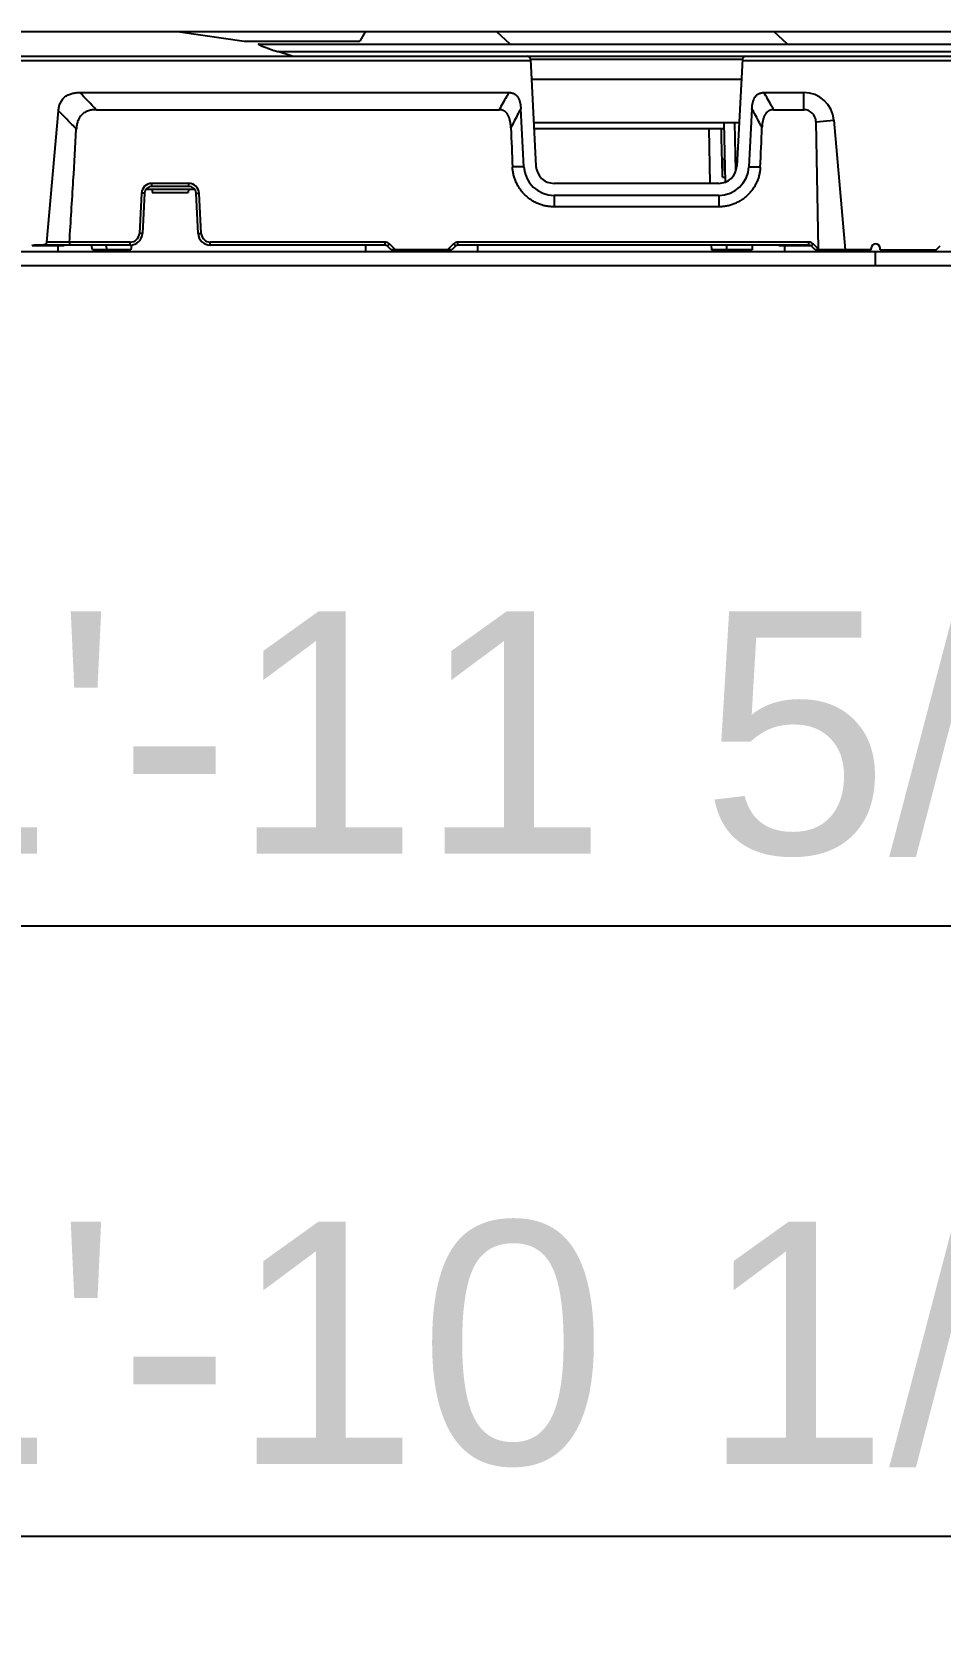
# Model space of a CAD drawing. Header units: millimetres. Extents: x 562 to 17351, y 2396 to 6995.
# Drawn here: x 1636.5 to 1786.5, y 3848 to 4111.9 of the extents above; entities that cross this region are included whole.
import ezdxf

# ---------------------------------------------------------------- set-up
doc = ezdxf.new("R2010")
doc.units = ezdxf.units.MM
doc.layers.add('02___PRT_ALL_AXES', color=7, linetype='Continuous')
doc.styles.get("Standard").update_dxf_attribs({"font": 'arial.ttf'})
doc.dimstyles.new('缩小5倍', dxfattribs={"dimtxt": 40, "dimasz": 20, "dimexe": 1, "dimexo": 0.2, "dimgap": 0, "dimtad": 1, "dimtoh": 1, "dimdec": 1, "dimzin": 9, "dimdsep": 46, "dimtxsty": 'Standard', "dimblk": '_FILLED', "dimcen": 0.2, "dimclrd": 256, "dimclre": 256, "dimclrt": 256, "dimadec": 1, "dimazin": 2, "dimtfac": 1, "dimtdec": 1, "dimtofl": 0, "dimtmove": 0, "dimatfit": 3, "dimldrblk": '_FILLED', "dimfxl": 1, "dimtolj": 1, "dimtzin": 0, "dimarcsym": 0})

# ---------------------------------------------------------------- blocks, each defined once
blk = doc.blocks.new('_FILLED')
at = {"color": 0, "linetype": 'ByBlock'}
blk.add_solid([(0, 0), (-1, 0.15), (-1, -0.15)], dxfattribs=at)
blk = doc.blocks.new('*D21')
at = {"lineweight": -2, "transparency": 16777216}
for p, q in [((1325.8, 3845.65), (1325.8, 3965.23)), ((1345.8, 3964.23), (1905.8, 3964.23)), ((1925.8, 3845.65), (1925.8, 3965.23))]:
    blk.add_line(p, q, dxfattribs=at)
at = {"layer": 'Defpoints', "color": 0, "transparency": 16777216}
for p in [(1925.8, 3964.23), (1325.8, 3845.45), (1925.8, 3845.45)]:
    blk.add_point(p, dxfattribs=at)
at = {"lineweight": -2, "transparency": 16777216, "xscale": 20, "yscale": 20, "zscale": 20, "rotation": 180}
blk.add_blockref('_FILLED', (1325.8, 3964.23), dxfattribs=at)
at = {"lineweight": -2, "transparency": 16777216, "xscale": 20, "yscale": 20, "zscale": 20}
blk.add_blockref('_FILLED', (1925.8, 3964.23), dxfattribs=at)
at = {"lineweight": 5, "transparency": 16777216, "insert": (1625.8, 3990.13), "char_height": 40, "attachment_point": 5}
blk.add_mtext('\\A1;600mm [1\'-11 5/8"]', dxfattribs=at)
blk = doc.blocks.new('*D24')
at = {"lineweight": -2, "transparency": 16777216}
for p, q in [((1343.8, 3853.15), (1343.8, 3864.45)), ((1907.8, 3853.15), (1907.8, 3864.45)), ((1363.8, 3863.45), (1887.8, 3863.45))]:
    blk.add_line(p, q, dxfattribs=at)
at = {"layer": 'Defpoints', "color": 0, "transparency": 16777216}
for p in [(1907.8, 3863.45), (1343.8, 3852.95), (1907.8, 3852.95)]:
    blk.add_point(p, dxfattribs=at)
at = {"lineweight": -2, "transparency": 16777216, "xscale": 20, "yscale": 20, "zscale": 20, "rotation": 180}
blk.add_blockref('_FILLED', (1343.8, 3863.45), dxfattribs=at)
at = {"lineweight": -2, "transparency": 16777216, "xscale": 20, "yscale": 20, "zscale": 20}
blk.add_blockref('_FILLED', (1907.8, 3863.45), dxfattribs=at)
at = {"lineweight": 5, "transparency": 16777216, "insert": (1625.8, 3889.35), "char_height": 40, "attachment_point": 5}
blk.add_mtext('\\A1;564mm [1\'-10 1/4"]', dxfattribs=at)

msp = doc.modelspace()

# ---------------------------------------------------------------- linework, layer by layer
at = {"color": 7, "linetype": 'Continuous'}
for p, q in [((1894.548, 4111.869), (1357.522, 4111.869)), ((1660.903, 4111.869), (1671.527, 4110.369)), ((1691.482, 4111.869), (1690.64, 4110.369)), ((1715.47, 4109.869), (1713.247, 4111.869)), ((1761.257, 4109.869), (1759.033, 4111.869)), ((1671.527, 4110.369), (1690.64, 4110.369)), ((1673.96, 4109.869), (1805.213, 4109.869)), ((1579.943, 4107.869), (1901.453, 4107.869)), ((1581.191, 4107.169), (1718.797, 4107.169)), ((1677.06, 4108.63), (1804.868, 4108.63)), ((1679.454, 4107.869), (1677.06, 4108.63)), ((1718.785, 4107.395), (1719.712, 4089.712)), ((1718.786, 4107.382), (1753.816, 4107.382)), ((1753.816, 4107.395), (1752.89, 4089.712)), ((1753.804, 4107.169), (1788.886, 4107.169)), ((1718.959, 4104.069), (1753.642, 4104.069)), ((1644.349, 4101.869), (1715.244, 4101.869)), ((1757.357, 4101.869), (1763.944, 4101.869)), ((1763.944, 4099.026), (1763.944, 4101.869)), ((1638.938, 4077.151), (1640.836, 4098.848)), ((1647.066, 4099.026), (1713.636, 4099.026)), ((1717.715, 4089.607), (1717.213, 4099.177)), ((1755.388, 4099.177), (1754.887, 4089.607)), ((1758.965, 4099.026), (1763.944, 4099.026)), ((1753.265, 4096.869), (1719.337, 4096.869)), ((1752.749, 4088.952), (1752.542, 4096.869)), ((1765.957, 4097.045), (1768.925, 4097.305)), ((1765.957, 4097.045), (1766.334, 4076.03)), ((1768.925, 4097.305), (1770.801, 4075.869)), ((1750.764, 4095.869), (1719.389, 4095.869)), ((1750.586, 4090.869), (1750.869, 4090.869)), ((1663.333, 4085.869), (1655.268, 4085.869)), ((1662.362, 4086.856), (1656.24, 4086.856)), ((1656.24, 4086.369), (1656.24, 4086.856)), ((1662.362, 4086.369), (1656.24, 4086.369)), ((1662.362, 4086.369), (1662.362, 4086.856)), ((1749.894, 4086.869), (1722.708, 4086.869)), ((1750.526, 4087.87), (1750.932, 4087.87)), ((1654.542, 4085.245), (1654.193, 4078.577)), ((1655.041, 4085.232), (1654.692, 4078.564)), ((1663.909, 4078.564), (1663.56, 4085.232)), ((1664.409, 4078.577), (1664.059, 4085.245)), ((1749.894, 4084.869), (1722.708, 4084.869)), ((1722.708, 4084.869), (1722.708, 4082.986)), ((1749.894, 4082.986), (1722.708, 4082.986)), ((1749.894, 4084.869), (1749.894, 4082.986)), ((1925.801, 4075.569), (1325.801, 4075.569)), ((1641.801, 4076.569), (1636.511, 4076.569)), ((1652.695, 4076.669), (1636.808, 4076.669)), ((1642.652, 4077.144), (1638.938, 4077.151)), ((1640.801, 4075.569), (1640.801, 4076.569)), ((1641.801, 4076.569), (1641.801, 4076.669)), ((1652.695, 4077.156), (1642.652, 4077.156)), ((1646.433, 4075.869), (1646.317, 4076.669)), ((1652.799, 4075.869), (1646.433, 4075.869)), ((1647.051, 4075.869), (1647.051, 4075.569)), ((1648.685, 4076.669), (1648.802, 4075.869)), ((1649.551, 4075.869), (1649.551, 4075.569)), ((1652.051, 4075.869), (1652.051, 4075.569)), ((1652.695, 4076.669), (1652.695, 4077.156)), ((1652.918, 4076.682), (1652.799, 4075.869)), ((1694.794, 4077.156), (1665.907, 4077.156)), ((1665.907, 4076.669), (1665.907, 4077.156)), ((1694.794, 4076.669), (1665.907, 4076.669)), ((1691.551, 4076.669), (1691.551, 4075.569)), ((1694.794, 4076.669), (1694.794, 4077.156)), ((1695.801, 4075.869), (1695.147, 4076.523)), ((1696.495, 4075.869), (1695.501, 4076.863)), ((1705.801, 4075.869), (1695.801, 4075.869)), ((1696.801, 4075.569), (1696.801, 4075.869)), ((1698.051, 4075.869), (1698.051, 4075.569)), ((1703.551, 4075.869), (1703.551, 4075.569)), ((1704.801, 4075.569), (1704.801, 4075.869)), ((1706.101, 4076.863), (1705.107, 4075.869)), ((1706.454, 4076.523), (1705.801, 4075.869)), ((1764.794, 4077.156), (1706.808, 4077.156)), ((1706.808, 4076.669), (1706.808, 4077.156)), ((1764.794, 4076.669), (1706.808, 4076.669)), ((1710.051, 4076.669), (1710.051, 4075.569)), ((1749.551, 4075.869), (1749.551, 4075.569)), ((1752.051, 4075.869), (1752.051, 4075.569)), ((1754.551, 4075.869), (1754.551, 4075.569)), ((1759.801, 4076.569), (1759.801, 4076.669)), ((1765.093, 4076.569), (1759.801, 4076.569)), ((1760.801, 4075.569), (1760.801, 4076.569)), ((1764.794, 4076.669), (1764.794, 4077.156)), ((1765.801, 4075.869), (1765.147, 4076.523)), ((1766.334, 4076.03), (1765.501, 4076.863)), ((1775.051, 4075.869), (1765.801, 4075.869)), ((1768.801, 4075.569), (1768.801, 4075.869)), ((1772.371, 4075.869), (1772.371, 4075.569)), ((1774.871, 4075.869), (1774.871, 4075.569)), ((1775.051, 4075.869), (1775.051, 4076.119)), ((1775.801, 4073.269), (1775.801, 4075.569)), ((1776.551, 4075.869), (1776.551, 4076.119)), ((1776.551, 4075.869), (1785.801, 4075.869)), ((1776.731, 4075.869), (1776.731, 4075.569)), ((1779.231, 4075.869), (1779.231, 4075.569)), ((1782.801, 4075.569), (1782.801, 4075.869)), ((1785.801, 4075.869), (1786.454, 4076.523)), ((1925.801, 4073.269), (1325.801, 4073.269))]:
    msp.add_line(p, q, dxfattribs=at)
for centre, radius, start, end in [((1718.286, 4107.369), 0.5, 3, 90), ((1754.316, 4107.369), 0.5, 90, 177), ((1568.827, 4026.963), 106.369, 42.64686, 44.76515), ((1763.944, 4096.869), 5, 5, 90), ((4049.434, 4189.864), 2335.753, 182.301895, 182.461184), ((-523.203, 4187.634), 2282.077, 357.536949, 357.699985), ((1722.708, 4089.869), 5, 183, 270), ((1722.708, 4089.869), 3, 183, 270), ((1749.894, 4089.869), 3, 270, 357), ((1749.894, 4089.869), 5, 270.00001, 356.99999), ((1656.24, 4085.156), 1.7, 90, 177), ((1656.24, 4085.169), 1.2, 90, 177), ((1662.362, 4085.156), 1.7, 3, 90), ((1662.362, 4085.169), 1.2, 3, 90), ((1652.695, 4078.656), 1.5, 270.00007, 356.99993), ((1652.695, 4078.669), 2, 270, 357), ((1665.907, 4078.669), 2, 183, 270), ((1665.907, 4078.656), 1.5, 183.00007, 269.99993), ((1636.808, 4076.169), 0.5, 90, 135.0005), ((1642.873, 4077.142), 0.222, 176.35092, 179.39475), ((1694.794, 4076.156), 1, 45.00003, 89.99997), ((1694.794, 4076.169), 0.5, 45, 90), ((1706.808, 4076.156), 1, 90.00003, 134.99997), ((1706.808, 4076.169), 0.5, 90, 135.0005), ((1764.794, 4076.156), 1, 45.00003, 89.99997), ((1764.794, 4076.169), 0.5, 45, 90), ((1775.801, 4076.119), 0.75, 0, 180)]:
    msp.add_arc(centre, radius, start, end, dxfattribs=at)
for centre, major_axis, ratio, start_param, end_param in [((1678.851, 4108.369), (4.983, -1.477), 0.0530721, 2.9643667, 4.3606301), ((1763.944, 4097.009), (0, 2.018), 0.9975972, -1.5528125, 0), ((1746.504, 4232.752), (-5.372, 206.356), 0.0017073, -2.3491803, -2.2961052), ((1764.981, 4077.396), (-1.303, 1.512), 0.2399664, -3.1964687, -2.8605349)]:
    msp.add_ellipse(centre, major_axis=major_axis, ratio=ratio, start_param=start_param, end_param=end_param, dxfattribs=at)
for points, knots in [([(1640.836, 4098.848), (1640.846, 4098.956), (1640.871, 4099.172), (1640.931, 4099.492), (1641.016, 4099.806), (1641.129, 4100.112), (1641.273, 4100.404), (1641.449, 4100.678), (1641.659, 4100.928), (1641.898, 4101.15), (1642.163, 4101.34), (1642.448, 4101.498), (1642.748, 4101.624), (1643.06, 4101.72), (1643.377, 4101.791), (1643.7, 4101.837), (1644.024, 4101.864), (1644.241, 4101.869), (1644.349, 4101.869)], [0, 0, 0, 0, 0.0625043, 0.1250133, 0.1875143, 0.250014, 0.3125105, 0.3750045, 0.4374959, 0.4999861, 0.5624779, 0.6249734, 0.6874725, 0.749975, 0.8124797, 0.8749839, 0.9374954, 1, 1, 1, 1]), ([(1715.244, 4101.869), (1715.105, 4101.635), (1714.554, 4100.696), (1714.023, 4099.745), (1713.636, 4099.026)], [0, 0, 0, 0, 0.2502261, 1, 1, 1, 1]), ([(1715.244, 4101.869), (1715.322, 4101.869), (1715.478, 4101.861), (1715.709, 4101.822), (1715.932, 4101.753), (1716.143, 4101.651), (1716.337, 4101.519), (1716.509, 4101.359), (1716.657, 4101.178), (1716.761, 4101.013), (1716.835, 4100.876), (1716.901, 4100.735), (1716.973, 4100.554), (1717.042, 4100.331), (1717.098, 4100.104), (1717.142, 4099.874), (1717.186, 4099.566), (1717.205, 4099.333), (1717.213, 4099.177)], [0, 0, 0, 0, 0.0625031, 0.1250011, 0.1874906, 0.2499754, 0.3124609, 0.3749508, 0.4374461, 0.4999466, 0.531209, 0.5624691, 0.6249768, 0.6874846, 0.7499917, 0.8124991, 0.8750063, 1, 1, 1, 1]), ([(1755.388, 4099.177), (1755.396, 4099.333), (1755.416, 4099.566), (1755.46, 4099.874), (1755.503, 4100.104), (1755.559, 4100.331), (1755.629, 4100.554), (1755.7, 4100.735), (1755.767, 4100.876), (1755.84, 4101.013), (1755.945, 4101.178), (1756.093, 4101.359), (1756.265, 4101.519), (1756.458, 4101.651), (1756.669, 4101.753), (1756.893, 4101.822), (1757.124, 4101.861), (1757.28, 4101.869), (1757.357, 4101.869)], [0, 0, 0, 0, 0.1249937, 0.1875009, 0.2500083, 0.3125154, 0.3750232, 0.4375309, 0.468791, 0.5000534, 0.5625539, 0.6250492, 0.6875391, 0.7500246, 0.8125094, 0.8749989, 0.9374969, 1, 1, 1, 1]), ([(1758.965, 4099.026), (1758.836, 4099.266), (1758.315, 4100.222), (1757.775, 4101.167), (1757.357, 4101.869)], [0, 0, 0, 0, 0.2497917, 1, 1, 1, 1]), ([(1643.775, 4095.818), (1643.536, 4096.076), (1642.574, 4097.102), (1641.588, 4098.107), (1640.836, 4098.848)], [0, 0, 0, 0, 0.2497685, 1, 1, 1, 1]), ([(1647.066, 4099.026), (1646.958, 4099.026), (1646.741, 4099.02), (1646.417, 4098.99), (1646.097, 4098.936), (1645.781, 4098.854), (1645.476, 4098.741), (1645.184, 4098.596), (1644.913, 4098.415), (1644.667, 4098.201), (1644.452, 4097.957), (1644.269, 4097.687), (1644.119, 4097.398), (1644, 4097.095), (1643.909, 4096.783), (1643.843, 4096.464), (1643.798, 4096.142), (1643.781, 4095.926), (1643.775, 4095.818)], [0, 0, 0, 0, 0.0625154, 0.1250365, 0.1875489, 0.2500597, 0.3125664, 0.3750683, 0.4375644, 0.5000554, 0.5625443, 0.6250343, 0.6875262, 0.7500197, 0.8125139, 0.8750071, 0.9375068, 1, 1, 1, 1]), ([(1715.565, 4096.049), (1715.559, 4096.214), (1715.543, 4096.461), (1715.504, 4096.789), (1715.466, 4097.034), (1715.417, 4097.277), (1715.355, 4097.517), (1715.278, 4097.752), (1715.183, 4097.982), (1715.068, 4098.201), (1714.93, 4098.407), (1714.793, 4098.563), (1714.67, 4098.674), (1714.572, 4098.749), (1714.468, 4098.816), (1714.358, 4098.874), (1714.244, 4098.923), (1714.087, 4098.975), (1713.884, 4099.016), (1713.719, 4099.026), (1713.636, 4099.026)], [0, 0, 0, 0, 0.1249684, 0.187461, 0.2499534, 0.3124466, 0.3749422, 0.4374383, 0.4999338, 0.5624279, 0.6249192, 0.6874059, 0.7186705, 0.7499359, 0.7812015, 0.812468, 0.843735, 0.8750035, 0.9374962, 1, 1, 1, 1]), ([(1717.213, 4099.177), (1717.069, 4098.92), (1716.501, 4097.887), (1715.959, 4096.841), (1715.565, 4096.049)], [0, 0, 0, 0, 0.2501963, 1, 1, 1, 1]), ([(1757.036, 4096.049), (1756.905, 4096.313), (1756.374, 4097.365), (1755.819, 4098.405), (1755.388, 4099.177)], [0, 0, 0, 0, 0.2498263, 1, 1, 1, 1]), ([(1758.965, 4099.026), (1758.883, 4099.026), (1758.718, 4099.016), (1758.514, 4098.975), (1758.358, 4098.923), (1758.243, 4098.874), (1758.134, 4098.816), (1758.03, 4098.749), (1757.931, 4098.674), (1757.808, 4098.563), (1757.671, 4098.407), (1757.533, 4098.201), (1757.418, 4097.982), (1757.324, 4097.752), (1757.247, 4097.517), (1757.185, 4097.277), (1757.135, 4097.034), (1757.097, 4096.789), (1757.059, 4096.461), (1757.043, 4096.214), (1757.036, 4096.049)], [0, 0, 0, 0, 0.0625038, 0.1249965, 0.156265, 0.187532, 0.2187985, 0.2500641, 0.2813295, 0.3125941, 0.3750808, 0.4375721, 0.5000662, 0.5625617, 0.6250578, 0.6875534, 0.7500466, 0.812539, 0.8750316, 1, 1, 1, 1]), ([(1642.652, 4077.156), (1642.868, 4080.544), (1643.254, 4086.764), (1643.616, 4092.985), (1643.775, 4095.818)], [0, 0, 0, 0, 0.5447667, 1, 1, 1, 1]), ([(1750.526, 4087.87), (1750.531, 4088.12), (1750.551, 4089.119), (1750.571, 4090.119), (1750.586, 4090.869)], [0, 0, 0, 0, 0.2498809, 1, 1, 1, 1]), ([(1717.715, 4089.607), (1717.558, 4089.608), (1717.245, 4089.606), (1716.853, 4089.599), (1716.54, 4089.59), (1716.226, 4089.58), (1715.992, 4089.569), (1715.835, 4089.561)], [0, 0, 0, 0, 0.2500641, 0.5000894, 0.6250865, 0.750073, 1, 1, 1, 1]), ([(1722.708, 4082.986), (1722.489, 4082.986), (1722.051, 4083.007), (1721.399, 4083.101), (1720.76, 4083.256), (1720.242, 4083.436), (1719.839, 4083.609), (1719.445, 4083.801), (1718.971, 4084.076), (1718.436, 4084.458), (1717.94, 4084.889), (1717.488, 4085.366), (1717.083, 4085.884), (1716.788, 4086.345), (1716.579, 4086.73), (1716.39, 4087.124), (1716.188, 4087.633), (1716.006, 4088.263), (1715.884, 4088.908), (1715.845, 4089.343), (1715.835, 4089.561)], [0, 0, 0, 0, 0.0625476, 0.1251331, 0.1877131, 0.2502844, 0.2815754, 0.3128636, 0.3754116, 0.437944, 0.5004644, 0.5629678, 0.6254582, 0.687934, 0.7191753, 0.7504127, 0.8128631, 0.8753001, 0.9377247, 1, 1, 1, 1]), ([(1756.766, 4089.561), (1756.757, 4089.343), (1756.717, 4088.907), (1756.596, 4088.262), (1756.413, 4087.632), (1756.211, 4087.123), (1756.021, 4086.729), (1755.813, 4086.344), (1755.518, 4085.883), (1755.113, 4085.365), (1754.66, 4084.889), (1754.164, 4084.457), (1753.629, 4084.075), (1753.155, 4083.8), (1752.761, 4083.609), (1752.358, 4083.436), (1751.84, 4083.256), (1751.201, 4083.101), (1750.55, 4083.007), (1750.112, 4082.986), (1749.894, 4082.986)], [0, 0, 0, 0, 0.0623871, 0.1248193, 0.1872588, 0.2497077, 0.2809456, 0.3121867, 0.3746617, 0.4371512, 0.4996557, 0.5621747, 0.6247093, 0.6872575, 0.7185453, 0.7498357, 0.8124073, 0.8749832, 0.9375618, 1, 1, 1, 1]), ([(1754.887, 4089.607), (1755.043, 4089.608), (1755.357, 4089.606), (1755.749, 4089.599), (1756.062, 4089.59), (1756.375, 4089.58), (1756.61, 4089.569), (1756.766, 4089.561)], [0, 0, 0, 0, 0.2500648, 0.5000903, 0.6250871, 0.7500734, 1, 1, 1, 1]), ([(1655.041, 4085.232), (1655.041, 4085.232), (1655.04, 4085.231), (1655.039, 4085.231), (1655.035, 4085.23), (1655.031, 4085.23), (1655.026, 4085.229), (1655.019, 4085.229), (1655.012, 4085.229), (1654.999, 4085.229), (1654.981, 4085.229), (1654.956, 4085.229), (1654.927, 4085.229), (1654.894, 4085.23), (1654.858, 4085.231), (1654.818, 4085.233), (1654.777, 4085.234), (1654.717, 4085.237), (1654.638, 4085.24), (1654.575, 4085.243), (1654.542, 4085.245)], [0, 0, 0, 0, 0.0017578, 0.0055835, 0.0117127, 0.0201813, 0.0309905, 0.0441177, 0.0595328, 0.077204, 0.1191554, 0.1695638, 0.2279627, 0.2937808, 0.3663987, 0.445112, 0.5291753, 0.6177638, 0.8051202, 1, 1, 1, 1]), ([(1663.56, 4085.232), (1663.56, 4085.232), (1663.561, 4085.231), (1663.563, 4085.231), (1663.566, 4085.23), (1663.57, 4085.23), (1663.576, 4085.229), (1663.582, 4085.229), (1663.59, 4085.229), (1663.602, 4085.229), (1663.621, 4085.229), (1663.646, 4085.229), (1663.675, 4085.229), (1663.708, 4085.23), (1663.744, 4085.231), (1663.783, 4085.233), (1663.825, 4085.234), (1663.885, 4085.237), (1663.963, 4085.24), (1664.027, 4085.243), (1664.059, 4085.245)], [0, 0, 0, 0, 0.0017578, 0.0055835, 0.0117127, 0.0201813, 0.0309905, 0.0441177, 0.0595328, 0.077204, 0.1191554, 0.1695638, 0.2279627, 0.2937808, 0.3663986, 0.445112, 0.5291753, 0.6177638, 0.8051202, 1, 1, 1, 1]), ([(1654.692, 4078.564), (1654.692, 4078.564), (1654.691, 4078.564), (1654.689, 4078.563), (1654.686, 4078.563), (1654.682, 4078.562), (1654.676, 4078.562), (1654.67, 4078.562), (1654.662, 4078.561), (1654.65, 4078.561), (1654.631, 4078.561), (1654.606, 4078.561), (1654.577, 4078.562), (1654.544, 4078.563), (1654.508, 4078.564), (1654.469, 4078.565), (1654.427, 4078.567), (1654.367, 4078.569), (1654.289, 4078.573), (1654.225, 4078.576), (1654.193, 4078.577)], [0, 0, 0, 0, 0.0017578, 0.0055835, 0.0117127, 0.0201813, 0.0309905, 0.0441177, 0.0595328, 0.077204, 0.1191554, 0.1695638, 0.2279627, 0.2937808, 0.3663987, 0.445112, 0.5291753, 0.6177638, 0.8051202, 1, 1, 1, 1]), ([(1663.909, 4078.564), (1663.909, 4078.564), (1663.91, 4078.564), (1663.912, 4078.563), (1663.915, 4078.563), (1663.92, 4078.562), (1663.925, 4078.562), (1663.932, 4078.562), (1663.939, 4078.561), (1663.952, 4078.561), (1663.97, 4078.561), (1663.995, 4078.561), (1664.024, 4078.562), (1664.057, 4078.563), (1664.093, 4078.564), (1664.132, 4078.565), (1664.174, 4078.567), (1664.234, 4078.569), (1664.313, 4078.573), (1664.376, 4078.576), (1664.409, 4078.577)], [0, 0, 0, 0, 0.0017578, 0.0055835, 0.0117127, 0.0201813, 0.0309905, 0.0441177, 0.0595328, 0.077204, 0.1191554, 0.1695638, 0.2279627, 0.2937808, 0.3663987, 0.445112, 0.5291753, 0.6177638, 0.8051202, 1, 1, 1, 1]), ([(1637.708, 4076.669), (1637.767, 4076.669), (1637.884, 4076.672), (1638.058, 4076.688), (1638.232, 4076.714), (1638.374, 4076.747), (1638.486, 4076.781), (1638.569, 4076.811), (1638.649, 4076.845), (1638.727, 4076.887), (1638.8, 4076.935), (1638.854, 4076.984), (1638.891, 4077.03), (1638.914, 4077.067), (1638.931, 4077.108), (1638.937, 4077.137), (1638.938, 4077.151)], [0, 0, 0, 0, 0.1250023, 0.2500002, 0.3749933, 0.4999772, 0.5624815, 0.6249848, 0.6874863, 0.7499839, 0.8124732, 0.87494, 0.9062104, 0.9374754, 0.9687423, 1, 1, 1, 1]), ([(1642.652, 4077.144), (1642.651, 4077.113), (1642.649, 4077.051), (1642.643, 4076.961), (1642.633, 4076.88), (1642.622, 4076.818), (1642.611, 4076.775), (1642.603, 4076.748), (1642.595, 4076.724), (1642.586, 4076.705), (1642.577, 4076.689), (1642.567, 4076.678), (1642.558, 4076.672), (1642.551, 4076.669), (1642.548, 4076.669), (1642.546, 4076.669)], [0, 0, 0, 0, 0.1889881, 0.3692481, 0.534436, 0.6790667, 0.7422999, 0.7989048, 0.8486008, 0.8912479, 0.9269181, 0.9560342, 0.9796458, 0.9900538, 1, 1, 1, 1]), ([(1695.147, 4076.523), (1695.147, 4076.523), (1695.148, 4076.523), (1695.148, 4076.523), (1695.15, 4076.524), (1695.152, 4076.526), (1695.155, 4076.528), (1695.159, 4076.532), (1695.164, 4076.536), (1695.17, 4076.541), (1695.176, 4076.547), (1695.183, 4076.553), (1695.194, 4076.563), (1695.21, 4076.578), (1695.231, 4076.598), (1695.254, 4076.62), (1695.279, 4076.645), (1695.307, 4076.672), (1695.336, 4076.7), (1695.379, 4076.742), (1695.434, 4076.796), (1695.478, 4076.84), (1695.501, 4076.863)], [0, 0, 0, 0, 0.0005463, 0.001555, 0.0052604, 0.0113009, 0.0196906, 0.0304233, 0.0434731, 0.0588088, 0.0763985, 0.0962059, 0.118181, 0.1684187, 0.2266546, 0.2923298, 0.3648387, 0.4434926, 0.5275621, 0.6162397, 0.8040912, 1, 1, 1, 1]), ([(1706.454, 4076.523), (1706.454, 4076.523), (1706.454, 4076.523), (1706.453, 4076.523), (1706.452, 4076.524), (1706.449, 4076.526), (1706.446, 4076.528), (1706.442, 4076.532), (1706.437, 4076.536), (1706.432, 4076.541), (1706.425, 4076.547), (1706.418, 4076.553), (1706.407, 4076.563), (1706.391, 4076.578), (1706.371, 4076.598), (1706.348, 4076.62), (1706.322, 4076.645), (1706.294, 4076.672), (1706.265, 4076.7), (1706.223, 4076.742), (1706.168, 4076.796), (1706.123, 4076.84), (1706.101, 4076.863)], [0, 0, 0, 0, 0.0005463, 0.001555, 0.0052604, 0.0113009, 0.0196906, 0.0304233, 0.0434731, 0.0588088, 0.0763985, 0.0962059, 0.118181, 0.1684187, 0.2266546, 0.2923298, 0.3648387, 0.4434926, 0.5275621, 0.6162397, 0.8040912, 1, 1, 1, 1]), ([(1765.147, 4076.523), (1765.147, 4076.523), (1765.148, 4076.523), (1765.148, 4076.523), (1765.15, 4076.524), (1765.152, 4076.526), (1765.155, 4076.528), (1765.159, 4076.532), (1765.164, 4076.536), (1765.17, 4076.541), (1765.176, 4076.547), (1765.183, 4076.553), (1765.194, 4076.563), (1765.21, 4076.578), (1765.231, 4076.598), (1765.254, 4076.62), (1765.279, 4076.645), (1765.307, 4076.672), (1765.336, 4076.7), (1765.379, 4076.742), (1765.434, 4076.796), (1765.478, 4076.84), (1765.501, 4076.863)], [0, 0, 0, 0, 0.0005463, 0.001555, 0.0052604, 0.0113009, 0.0196906, 0.0304233, 0.0434731, 0.0588088, 0.0763985, 0.0962059, 0.118181, 0.1684187, 0.2266546, 0.2923298, 0.3648387, 0.4434926, 0.5275621, 0.6162397, 0.8040912, 1, 1, 1, 1])]:
    msp.add_open_spline(points, degree=3, knots=knots, dxfattribs=at)
at = {"layer": '02___PRT_ALL_AXES', "color": 7, "linetype": 'Continuous'}
for p, q in [((1750.743, 4096.869), (1750.949, 4087.064)), ((1748.264, 4095.869), (1748.453, 4086.869)), ((1656.301, 4085.869), (1656.318, 4085.369)), ((1662.301, 4085.869), (1662.283, 4085.369)), ((1656.318, 4085.369), (1662.283, 4085.369)), ((1748.667, 4076.669), (1748.683, 4075.869)), ((1755.418, 4075.869), (1748.683, 4075.869)), ((1751.167, 4076.669), (1751.183, 4075.869)), ((1755.435, 4076.669), (1755.418, 4075.869))]:
    msp.add_line(p, q, dxfattribs=at)

# ---------------------------------------------------------------- dimensions: what is measured, and where the dimension line sits
at = {"color": 6, "lineweight": 5}
dim = msp.add_linear_dim(base=(1925.804, 3964.231), p1=(1325.804, 3845.454), p2=(1925.804, 3845.454), dimstyle='缩小5倍', override={"dimpost": 'mm'}, dxfattribs=at)
dim.commit()
dim.dimension.update_dxf_attribs({"geometry": '*D21', "text_midpoint": (1625.804, 3964.231), "dimtype": 160})
dim = msp.add_linear_dim(base=(1907.801, 3863.453), p1=(1343.801, 3852.954), p2=(1907.801, 3852.954), dimstyle='缩小5倍', override={"dimpost": 'mm'}, dxfattribs=at)
dim.commit()
dim.dimension.update_dxf_attribs({"geometry": '*D24', "text_midpoint": (1625.801, 3889.347)})

doc.saveas('drawing.dxf')
